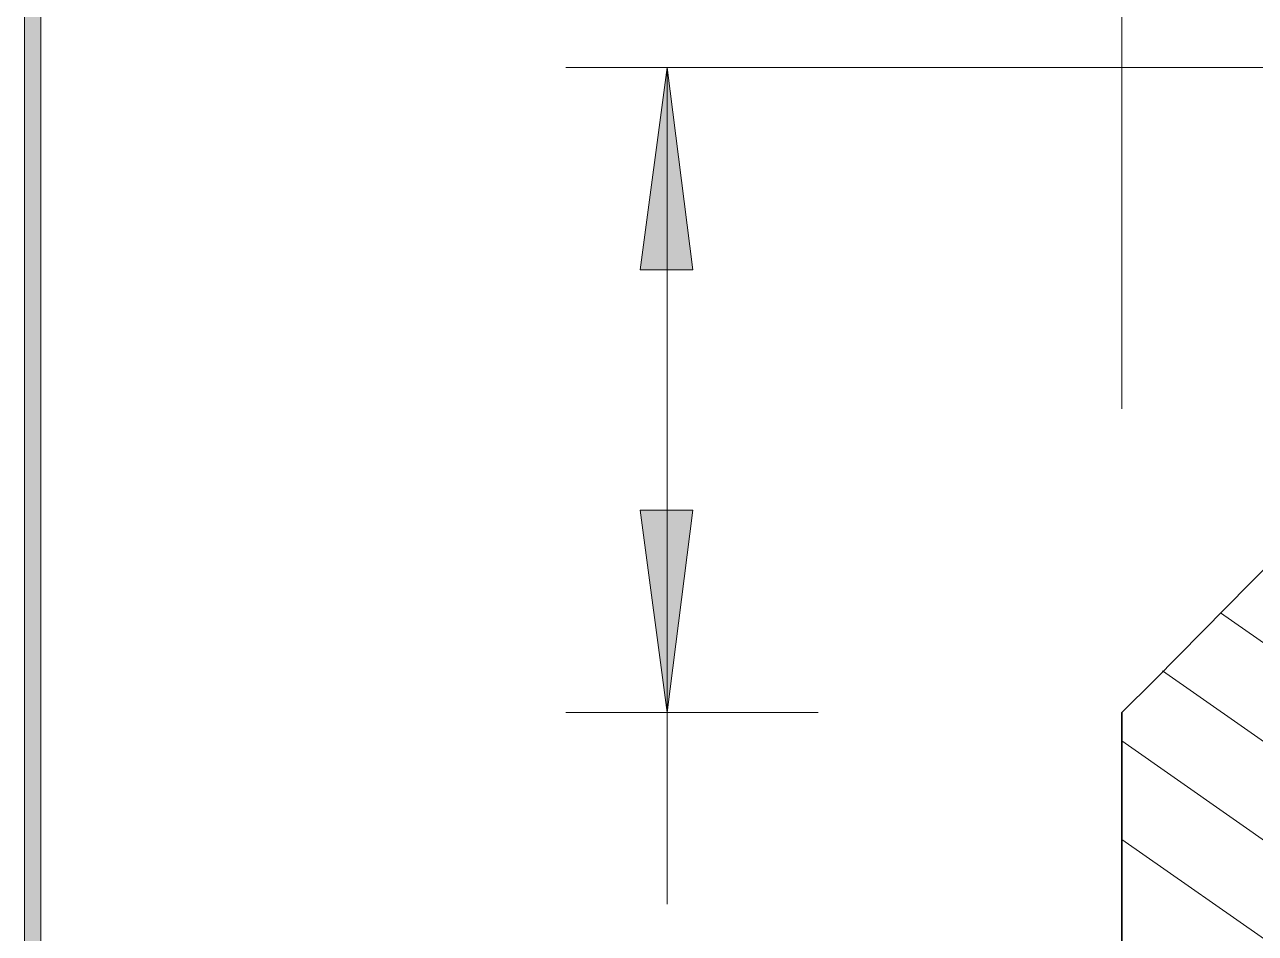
# Model space of a CAD drawing. Header units: inches. Extents: x -1525 to 612, y 0 to 1008.
# Drawn here: x -349.8 to -295.1, y 897.3 to 937.7 of the extents above; entities that cross this region are included whole.
import ezdxf

# ---------------------------------------------------------------- set-up
doc = ezdxf.new("R2010")
doc.units = ezdxf.units.IN
doc.header["$MEASUREMENT"] = 0
doc.layers.add('Layer 1', color=7, linetype='Continuous', lineweight=0)

# ---------------------------------------------------------------- blocks, each defined once
blk = doc.blocks.new('Block_2')
at = {"layer": 'Layer 1', "true_color": 0x000000, "transparency": 33554687}
h = blk.add_hatch(color=18, dxfattribs=at)
h.dxf.hatch_style = 2
h.paths.add_polyline_path([(-188.78, 990.18), (-189.5, 989.46), (-189.5, 683.52), (-349.1, 683.52), (-349.1, 989.46), (-189.5, 989.46), (-188.78, 990.18), (-349.82, 990.18), (-349.82, 682.8), (-188.78, 682.8), (-188.78, 990.18)])
for points in [[(-321.26, 926.82), (-321.26, 935.82), (-322.46, 926.82), (-320.12, 926.82), (-321.26, 935.82), (-321.26, 926.82)], [(-321.26, 916.14), (-321.26, 907.14), (-320.12, 916.14), (-322.46, 916.14), (-321.26, 907.14), (-321.26, 916.14)]]:
    blk.add_hatch(color=18, dxfattribs=at).paths.add_polyline_path(points)
at = {"layer": 'Layer 1', "color": 18, "lineweight": 9, "true_color": 0x000000}
for p, q in [((-301.04, 920.64), (-301.04, 966.54)), ((-285.86, 935.82), (-325.76, 935.82)), ((-321.26, 916.14), (-321.26, 926.82)), ((-296.66, 911.58), (-202.16, 845.4)), ((-299.24, 909), (-202.16, 841.02)), ((-314.54, 907.14), (-325.76, 907.14)), ((-321.26, 907.14), (-321.26, 898.62)), ((-301.04, 905.88), (-202.16, 836.64)), ((-301.04, 901.5), (-202.16, 832.26))]:
    blk.add_line(p, q, dxfattribs=at)
at = {"layer": 'Layer 1'}
for points in [[(-188.78, 990.18), (-189.5, 989.46), (-189.5, 683.52), (-349.1, 683.52), (-349.1, 989.46), (-189.5, 989.46), (-188.78, 990.18), (-349.82, 990.18), (-349.82, 682.8), (-188.78, 682.8), (-188.78, 990.18)], [(-321.26, 926.82), (-321.26, 935.82), (-322.46, 926.82), (-320.12, 926.82), (-321.26, 935.82), (-321.26, 926.82)], [(-321.26, 916.14), (-321.26, 907.14), (-320.12, 916.14), (-322.46, 916.14), (-321.26, 907.14), (-321.26, 916.14)]]:
    blk.add_lwpolyline(points, dxfattribs=at)
at = {"layer": 'Layer 1', "color": 18, "lineweight": 9, "true_color": 0x000000}
for points in [[(-188.78, 990.18), (-349.82, 990.18), (-349.82, 682.8), (-188.78, 682.8)], [(-349.1, 989.46), (-189.5, 989.46), (-189.5, 683.52), (-349.1, 683.52)]]:
    blk.add_lwpolyline(points, close=True, dxfattribs=at)
for points in [[(-321.26, 935.82), (-322.46, 926.82), (-320.12, 926.82), (-321.26, 935.82)], [(-321.26, 907.14), (-320.12, 916.14), (-322.46, 916.14), (-321.26, 907.14)]]:
    blk.add_lwpolyline(points, dxfattribs=at)
at = {"layer": 'Layer 1', "color": 18, "lineweight": 35, "true_color": 0x000000}
blk.add_lwpolyline([(-301.04, 827.22), (-301.04, 907.14), (-299.6, 908.58), (-295.34, 912.9), (-282.38, 925.8), (-272.36, 935.82)], dxfattribs=at)
blk = doc.blocks.new('Block_1')
at = {"layer": 'Layer 1'}
blk.add_blockref('Block_2', (0, 0), dxfattribs=at)

msp = doc.modelspace()

# ---------------------------------------------------------------- block references
at = {"layer": 'Layer 1'}
msp.add_blockref('Block_1', (0, 0), dxfattribs=at)

doc.saveas('drawing.dxf')
